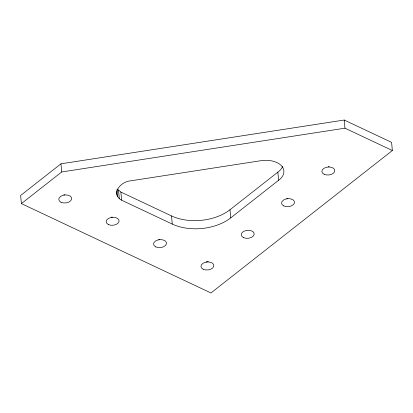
<?xml version="1.0" encoding="UTF-8"?>
<svg xmlns="http://www.w3.org/2000/svg" width="413" height="413" viewBox="0 0 413 413"><rect width="100%" height="100%" fill="white"/><g stroke="black" fill="none" stroke-linecap="round" stroke-linejoin="round"><path stroke-width="0.62" d="M60.964 163.811L20.65 195.468L21.393 203.614L210.95 292.967L392.35 150.518L391.607 142.371L344.22 120.033L60.964 163.811L61.702 171.958L21.393 203.614M117.55 189.118L120.87 192.055L171.534 215.932A41.584 25.658 -5.2 0 0 230.005 209.721L277.851 172.149A19.943 12.307 -5.2 0 0 282.6 166.47M230.743 217.868L278.594 180.295A19.943 12.307 -5.2 0 0 283.798 173.057L283.86 170.466A19.943 12.307 -5.2 0 0 275.905 162.123L272.306 161.008A19.943 12.307 -5.2 0 0 260.035 160.838L130.131 180.909C120.87 181.663 110.126 193.774 121.613 200.202L172.278 224.083A41.584 25.658 -5.2 0 0 230.743 217.868L230.005 209.721M61.702 171.958L344.958 128.18L392.35 150.518M344.22 120.033L344.958 128.18M277.851 172.149L278.594 180.295M171.534 215.932L172.278 224.083M120.87 192.055L121.613 200.202M118.546 190.331L119.29 198.477M117.003 189.562L117.633 196.459M116.481 191.72L116.709 194.229M287.809 198.483A6.489 4.001 -5.2 0 1 286.684 198.539M65.022 194.776A6.489 4.001 -5.2 0 1 63.891 194.838M159.8 239.457A6.489 4.001 -5.2 0 1 158.669 239.514M208.302 261.615A6.489 4.001 -5.2 0 1 206.061 261.852M112.408 217.119A6.489 4.001 -5.2 0 1 111.283 217.176M329.238 166.651A6.489 4.001 -5.2 0 1 328.123 166.826M108.438 224.584A6.489 4.001 -5.2 0 0 118.996 221.657A6.489 4.001 -5.2 0 0 110.457 217.636A6.489 4.001 -5.2 0 0 108.438 224.584M283.839 205.953A6.489 4.001 -5.2 0 0 294.397 203.026A6.489 4.001 -5.2 0 0 285.858 199.004A6.489 4.001 -5.2 0 0 283.839 205.953M243.531 237.609A6.489 4.001 -5.2 0 0 254.088 234.682A6.489 4.001 -5.2 0 0 245.549 230.655A6.489 4.001 -5.2 0 0 243.531 237.609M155.83 246.922A6.489 4.001 -5.2 0 0 166.382 243.995A6.489 4.001 -5.2 0 0 157.849 239.974A6.489 4.001 -5.2 0 0 155.83 246.922M203.217 269.261A6.489 4.001 -5.2 0 0 213.774 266.333A6.489 4.001 -5.2 0 0 205.235 262.312A6.489 4.001 -5.2 0 0 203.217 269.261M61.052 202.246A6.489 4.001 -5.2 0 0 71.604 199.319A6.489 4.001 -5.2 0 0 63.07 195.297A6.489 4.001 -5.2 0 0 61.052 202.246M324.153 174.296A6.489 4.001 -5.2 0 0 334.711 171.369A6.489 4.001 -5.2 0 0 326.172 167.348A6.489 4.001 -5.2 0 0 324.153 174.296"/></g></svg>
